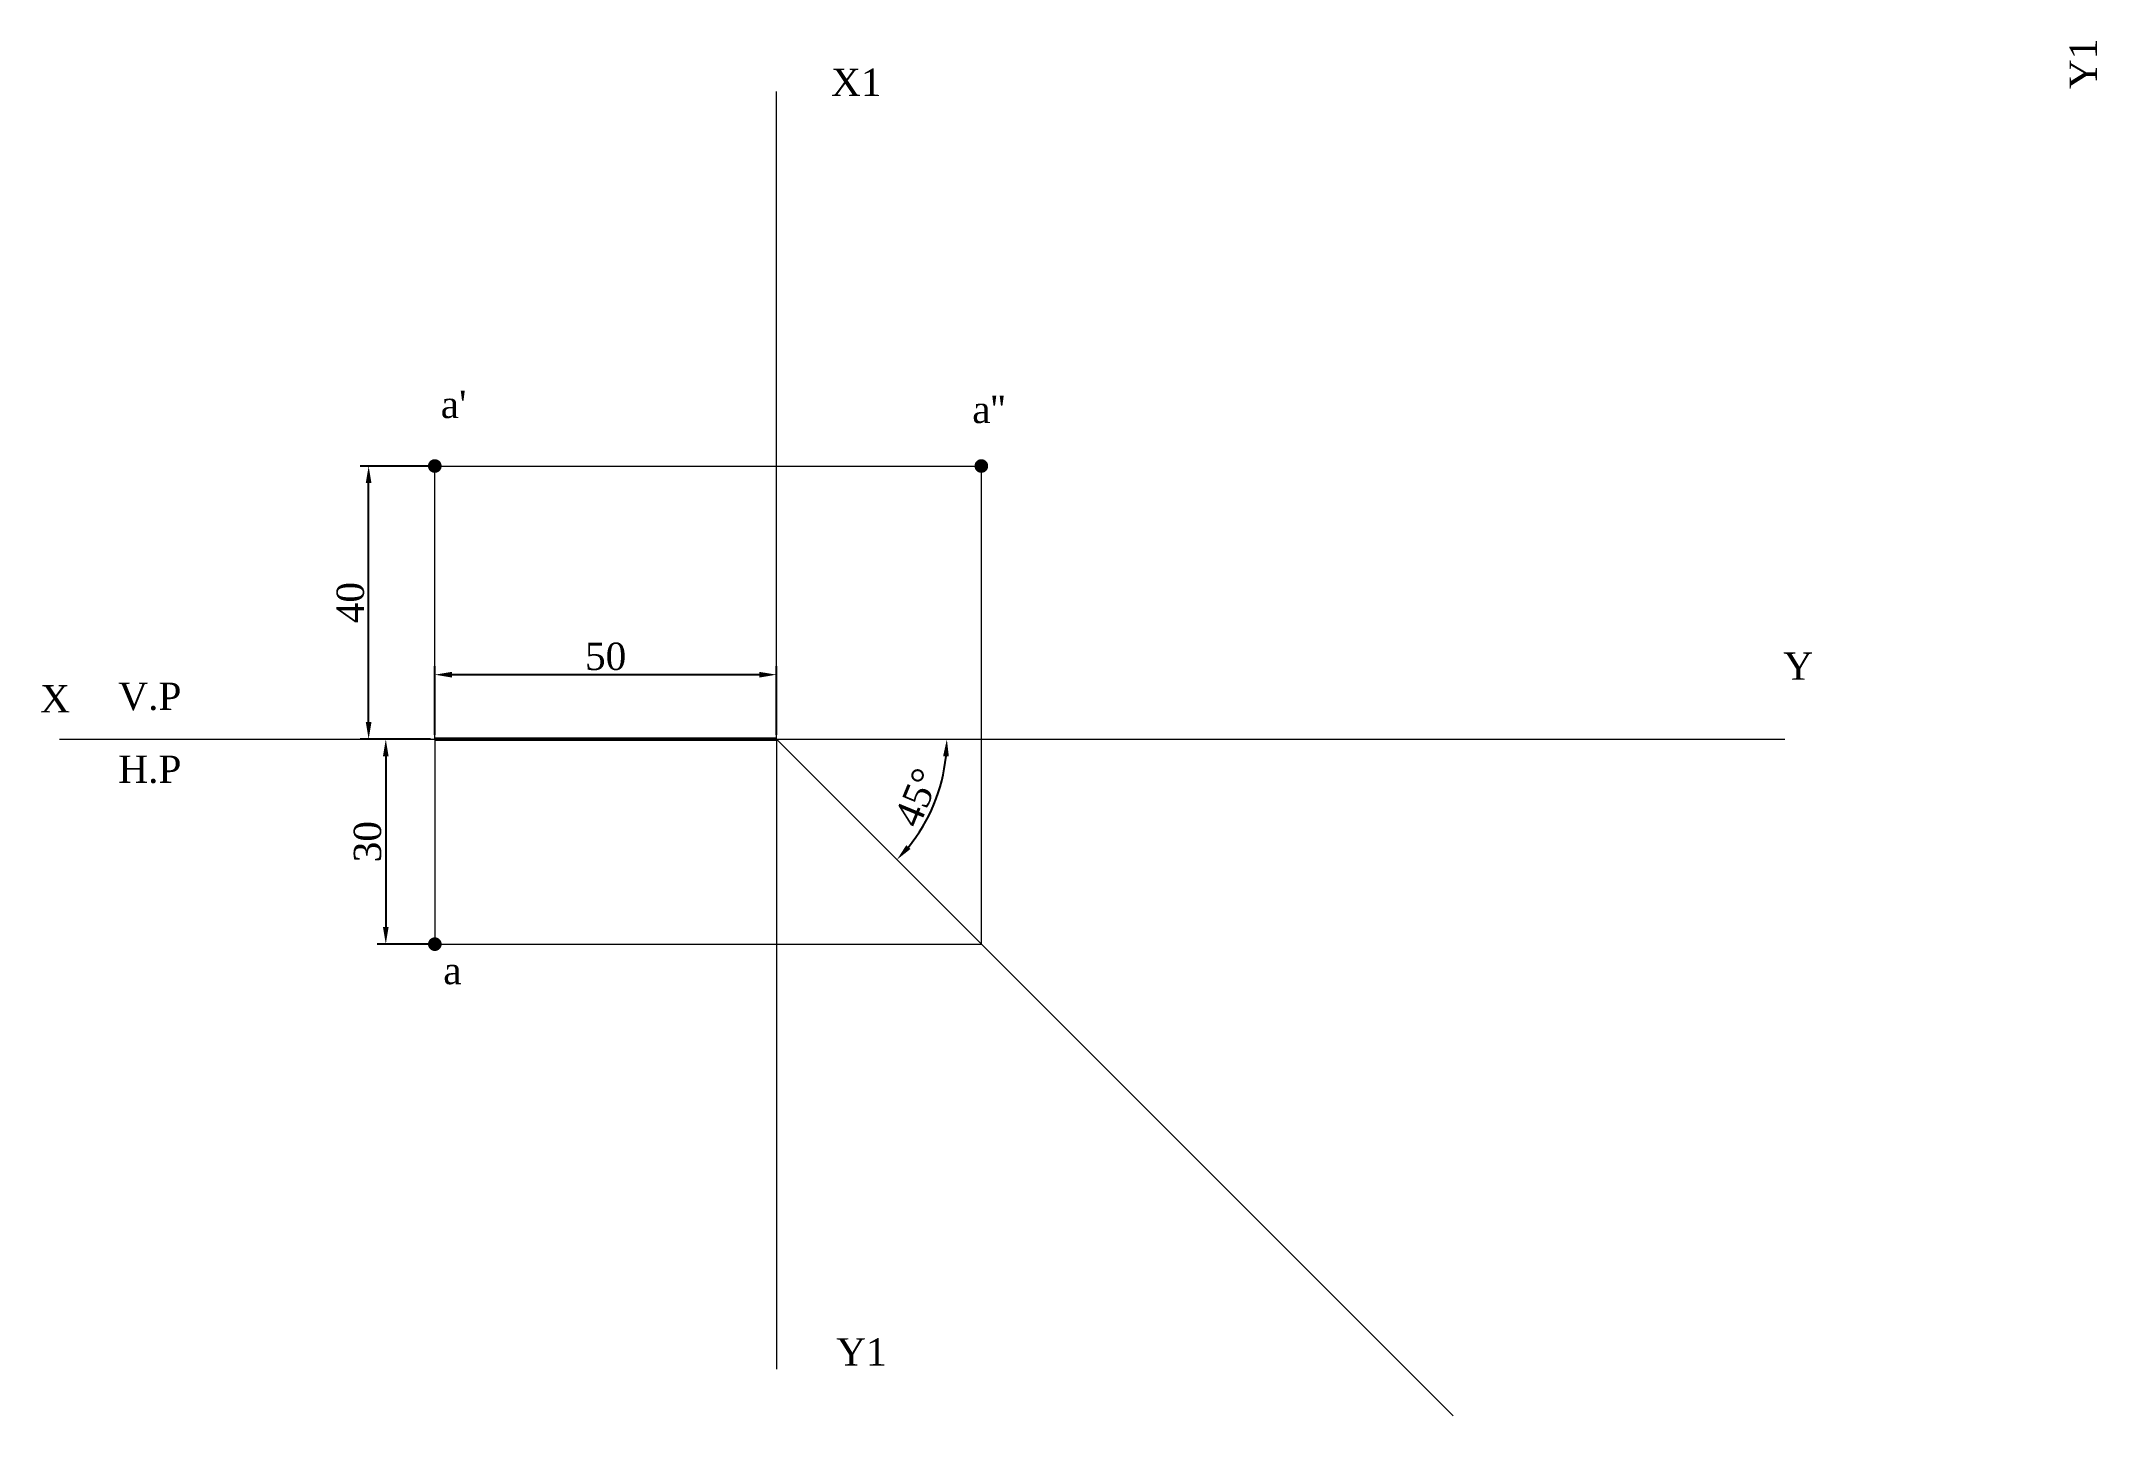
# Paper-space layout 'Layout2' of a CAD drawing. Header units: millimetres. Extents: x 6 to 307, y 1 to 202.
import ezdxf

# ---------------------------------------------------------------- set-up
doc = ezdxf.new("R2010")
doc.units = ezdxf.units.MM
for name, color, linetype, lineweight in [('PROJECTION_LINE', 250, 'Continuous', 5), ('VISIBLE_LINE', 170, 'Continuous', 50), ('XY LINE', 1, 'Continuous', 15)]:
    doc.layers.add(name, color=color, linetype=linetype, lineweight=lineweight)
doc.styles.get("Standard").update_dxf_attribs({"font": 'times.ttf', "height": 4})
doc.dimstyles.new('ISO-25', dxfattribs={"dimtxt": 4, "dimasz": 2.5, "dimexe": 1.25, "dimexo": 0.625, "dimtad": 1, "dimtoh": 1, "dimtxsty": 'Standard', "dimcen": 2.5, "dimadec": 0, "dimazin": 0, "dimtfac": 1, "dimtmove": 0, "dimatfit": 3, "dimfxl": 1, "dimarcsym": 0})

# ---------------------------------------------------------------- blocks, each defined once
blk = doc.blocks.new('*D5')
at = {"layer": 'Defpoints', "color": 0, "transparency": 16777216}
for p in [(54.1, 139.58), (63.79, 139.58), (63.79, 99.58)]:
    blk.add_point(p, dxfattribs=at)
at = {"layer": 'PROJECTION_LINE', "color": 0, "lineweight": -2, "transparency": 16777216}
for p, q in [((63.16, 139.58), (52.85, 139.58)), ((54.1, 102.08), (54.1, 137.08)), ((63.16, 99.58), (52.85, 99.58))]:
    blk.add_line(p, q, dxfattribs=at)
at = {"layer": 'PROJECTION_LINE', "color": 0, "transparency": 16777216}
for points in [[(53.68, 137.08), (54.51, 137.08), (54.1, 139.58)], [(53.68, 102.08), (54.51, 102.08), (54.1, 99.58)]]:
    blk.add_solid(points, dxfattribs=at)
at = {"layer": 'PROJECTION_LINE', "color": 0, "transparency": 16777216, "insert": (51.44, 119.58), "char_height": 4, "attachment_point": 5, "rotation": 90}
blk.add_mtext('40', dxfattribs=at)
blk = doc.blocks.new('*D6')
at = {"layer": 'Defpoints', "color": 0, "transparency": 16777216}
for p in [(63.79, 99.58), (56.61, 69.58), (63.79, 69.58)]:
    blk.add_point(p, dxfattribs=at)
at = {"layer": 'PROJECTION_LINE', "color": 0, "lineweight": -2, "transparency": 16777216}
for p, q in [((63.16, 99.58), (55.36, 99.58)), ((56.61, 97.08), (56.61, 72.08)), ((63.16, 69.58), (55.36, 69.58))]:
    blk.add_line(p, q, dxfattribs=at)
at = {"layer": 'PROJECTION_LINE', "color": 0, "transparency": 16777216}
for points in [[(56.19, 97.08), (57.02, 97.08), (56.61, 99.58)], [(56.19, 72.08), (57.02, 72.08), (56.61, 69.58)]]:
    blk.add_solid(points, dxfattribs=at)
at = {"layer": 'PROJECTION_LINE', "color": 0, "transparency": 16777216, "insert": (53.95, 84.58), "char_height": 4, "attachment_point": 5, "rotation": 90}
blk.add_mtext('30', dxfattribs=at)
blk = doc.blocks.new('*D8')
at = {"layer": 'Defpoints', "color": 0, "transparency": 16777216}
for p in [(8.87, 99.58), (113.79, 99.58), (261.4, 99.58), (135.39, 87.1), (212.85, 0.51)]:
    blk.add_point(p, dxfattribs=at)
at = {"layer": 'PROJECTION_LINE', "color": 0, "lineweight": -2, "transparency": 16777216}
blk.add_arc((113.79, 99.58), 24.95, 320.7437, 354.2563, dxfattribs=at)
at = {"layer": 'PROJECTION_LINE', "color": 0, "transparency": 16777216}
for points in [[(138.19, 97.1), (139.03, 97.06), (138.74, 99.58)], [(133.41, 83.51), (132.8, 84.07), (131.43, 81.94)]]:
    blk.add_solid(points, dxfattribs=at)
at = {"layer": 'PROJECTION_LINE', "color": 0, "transparency": 16777216, "insert": (134.38, 91.05), "char_height": 4, "attachment_point": 5, "rotation": 67.5}
blk.add_mtext('45°', dxfattribs=at)
blk = doc.blocks.new('*D9')
at = {"layer": 'Defpoints', "color": 0, "transparency": 16777216}
for p in [(63.79, 109.03), (63.79, 99.58), (113.79, 99.58)]:
    blk.add_point(p, dxfattribs=at)
at = {"layer": 'PROJECTION_LINE', "color": 0, "lineweight": -2, "transparency": 16777216}
for p, q in [((63.79, 100.2), (63.79, 110.28)), ((111.29, 109.03), (66.29, 109.03)), ((113.79, 100.2), (113.79, 110.28))]:
    blk.add_line(p, q, dxfattribs=at)
at = {"layer": 'PROJECTION_LINE', "color": 0, "transparency": 16777216}
for points in [[(66.29, 109.44), (66.29, 108.61), (63.79, 109.03)], [(111.29, 109.44), (111.29, 108.61), (113.79, 109.03)]]:
    blk.add_solid(points, dxfattribs=at)
at = {"layer": 'PROJECTION_LINE', "color": 0, "transparency": 16777216, "insert": (88.79, 111.69), "char_height": 4, "attachment_point": 5}
blk.add_mtext('50', dxfattribs=at)

psp = doc.layouts.new('Layout2')

# ---------------------------------------------------------------- linework, layer by layer
at = {"layer": 'PROJECTION_LINE'}
for p, q in [((63.786, 99.577), (63.786, 139.577)), ((63.786, 139.577), (143.786, 139.577)), ((143.786, 69.577), (143.786, 139.577)), ((63.786, 99.577), (63.786, 69.577)), ((113.786, 99.577), (212.852, 0.511)), ((63.786, 69.577), (143.786, 69.577))]:
    psp.add_line(p, q, dxfattribs=at)
at = {"layer": 'VISIBLE_LINE'}
psp.add_line((63.786, 99.577), (113.786, 99.577), dxfattribs=at)
at = {"layer": 'VISIBLE_LINE', "const_width": 1}
for points in [[(63.286, 139.577, 1), (64.286, 139.577, 1)], [(143.286, 139.577, 1), (144.286, 139.577, 1)], [(63.286, 69.577, 1), (64.286, 69.577, 1)]]:
    psp.add_lwpolyline(points, format="xyb", close=True, dxfattribs=at)
at = {"layer": 'XY LINE'}
for p, q in [((113.786, 99.577), (113.786, 194.392)), ((8.87, 99.577), (261.397, 99.577)), ((113.786, 99.577), (113.786, 7.341))]:
    psp.add_line(p, q, dxfattribs=at)

# ---------------------------------------------------------------- texts
at = {"layer": 'PROJECTION_LINE'}
for s, p in [("a'", (64.651, 146.6)), ("a''", (142.453, 145.863)), ('X', (6.023, 103.5)), ('V.P', (17.454, 103.868)), ('H.P', (17.454, 93.185)), ('a', (65.02, 63.715))]:
    psp.add_text(s, height=4, dxfattribs=at).set_placement(p)
at = {"layer": 'VISIBLE_LINE'}
psp.add_text('Y1', height=4, rotation=90, dxfattribs=at).set_placement((307.08, 194.767))
for s, p in [('X1', (121.792, 193.751)), ('Y', (261.183, 108.289)), ('Y1', (122.555, 7.877))]:
    psp.add_text(s, height=4, dxfattribs=at).set_placement(p)

# ---------------------------------------------------------------- dimensions: what is measured, and where the dimension line sits
at = {"layer": 'PROJECTION_LINE'}
for base, p2, picture, middle in [((54.095, 139.577), (63.786, 139.577), '*D5', (51.436, 119.577)), ((56.608, 69.577), (63.786, 69.577), '*D6', (53.948, 84.577))]:
    dim = psp.add_linear_dim(base=base, p1=(63.786, 99.577), p2=p2, angle=90, dimstyle='ISO-25', dxfattribs=at)
    dim.commit()
    dim.dimension.update_dxf_attribs({"geometry": picture, "text_midpoint": middle})
dim = psp.add_linear_dim(base=(63.786, 109.025), p1=(113.786, 99.577), p2=(63.786, 99.577), dimstyle='ISO-25', dxfattribs=at)
dim.commit()
dim.dimension.update_dxf_attribs({"geometry": '*D9', "text_midpoint": (88.786, 111.685)})
dim = psp.add_angular_dim_2l(base=(135.393, 87.102), line1=((113.786, 99.577), (212.852, 0.511)), line2=((8.87, 99.577), (261.397, 99.577)), dimstyle='ISO-25', dxfattribs=at)
dim.commit()
dim.dimension.update_dxf_attribs({"geometry": '*D8', "text_midpoint": (134.379, 91.047)})

doc.saveas('drawing.dxf')
